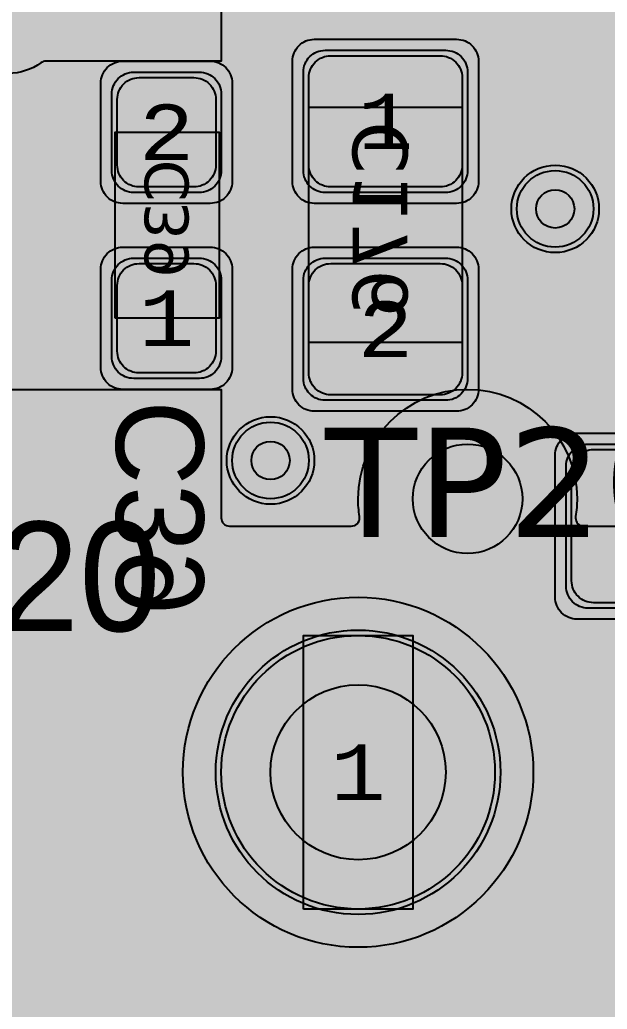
# Model space of a CAD drawing. Extents: x -28 to 199, y -61 to 255.
# Drawn here: x 52.91 to 58.27, y 197.58 to 206.63 of the extents above; entities that cross this region are included whole.
import ezdxf
from ezdxf.enums import TextEntityAlignment as Align

# ---------------------------------------------------------------- set-up
doc = ezdxf.new("R2010")
doc.units = 0
doc.header["$MEASUREMENT"] = 0
for name, color, linetype in [('ASSEMBLY_OUTLINES_BTM', 191, 'CONTINUOUS'), ('ASSEMBLY_OUTLINES_TOP', 102, 'CONTINUOUS'), ('ASSEMBLY_PART_NUMBERS_BTM', 191, 'CONTINUOUS'), ('ASSEMBLY_PART_NUMBERS_TOP', 102, 'CONTINUOUS'), ('ASSEMBLY_REF_DES_BTM', 191, 'CONTINUOUS'), ('ASSEMBLY_REF_DES_TOP', 102, 'CONTINUOUS'), ('DRILL_DRAWING', 21, 'CONTINUOUS'), ('GENERATED_SILKSCREEN_BTM', 255, 'CONTINUOUS'), ('GENERATED_SILKSCREEN_TOP', 140, 'CONTINUOUS'), ('MOUNTING_HOLES_LAYER_2', 42, 'CONTINUOUS'), ('MOUNTING_HOLES_LAYER_3', 42, 'CONTINUOUS'), ('MOUNTING_HOLES_LAYER_BOT21', 42, 'CONTINUOUS'), ('MOUNTING_HOLES_LAYER_TOP', 42, 'CONTINUOUS'), ('PART_HOLES_LAYER_2', 30, 'CONTINUOUS'), ('PART_HOLES_LAYER_3', 30, 'CONTINUOUS'), ('PART_HOLES_LAYER_BOTTOM', 30, 'CONTINUOUS'), ('PART_HOLES_LAYER_TOP', 30, 'CONTINUOUS'), ('PART_PADS_LAYER_2', 230, 'CONTINUOUS'), ('PART_PADS_LAYER_3', 81, 'CONTINUOUS'), ('PART_PADS_LAYER_BOTTOM', 10, 'CONTINUOUS'), ('PART_PADS_LAYER_TOP', 150, 'CONTINUOUS'), ('PART_PADS_SMD_BTM', 10, 'CONTINUOUS'), ('PIN_NUMBERS_BTM', 8, 'CONTINUOUS'), ('PIN_NUMBERS_TOP', 8, 'CONTINUOUS'), ('PLACEMENT_OUTLINES_BTM', 222, 'CONTINUOUS'), ('PLACEMENT_OUTLINES_TOP', 130, 'CONTINUOUS'), ('PLANE_DATA_LAYER_TOP', 150, 'CONTINUOUS'), ('PLANE_SHAPES_LAYER_2', 230, 'CONTINUOUS'), ('PLANE_SHAPES_LAYER_3', 81, 'CONTINUOUS'), ('PLANE_SHAPES_LAYER_TOP', 150, 'CONTINUOUS'), ('SILKSCREEN_OUTLINES_BTM', 211, 'CONTINUOUS'), ('SILKSCREEN_OUTLINES_TOP', 150, 'CONTINUOUS'), ('SILKSCREEN_REF_DES_BTM', 211, 'CONTINUOUS'), ('SILKSCREEN_REF_DES_TOP', 150, 'CONTINUOUS'), ('SOLDERMASK_PADS_BTM', 12, 'CONTINUOUS'), ('SOLDERMASK_PADS_TOP', 180, 'CONTINUOUS'), ('SOLDERPASTE_PADS_BTM', 12, 'CONTINUOUS'), ('TRACES_LAYER_3', 81, 'CONTINUOUS'), ('TRACES_LAYER_BOTTOM', 10, 'CONTINUOUS'), ('TRACES_LAYER_TOP', 150, 'CONTINUOUS'), ('VIA_HOLES_LAYER_2', 30, 'CONTINUOUS'), ('VIA_HOLES_LAYER_3', 30, 'CONTINUOUS'), ('VIA_HOLES_LAYER_BOTTOM', 30, 'CONTINUOUS'), ('VIA_HOLES_LAYER_TOP', 30, 'CONTINUOUS'), ('VIA_PADS_LAYER_2', 230, 'CONTINUOUS'), ('VIA_PADS_LAYER_3', 81, 'CONTINUOUS'), ('VIA_PADS_LAYER_BOTTOM', 10, 'CONTINUOUS'), ('VIA_PADS_LAYER_TOP', 150, 'CONTINUOUS')]:
    doc.layers.add(name, color=color, linetype=linetype)
doc.styles.add('COURIER_NEW', font='COUR.TTF')
doc.styles.add('VERDANA', font='verdana.TTF')
doc.styles.add('VERIBEST_GERBER_0', font='txt')

msp = doc.modelspace()

# ---------------------------------------------------------------- hatches: boundary and pattern name
at = {"layer": 'MOUNTING_HOLES_LAYER_2'}
h = msp.add_hatch(color=256, dxfattribs=at)
edge = h.paths.add_edge_path()
edge.add_arc((57, 202.25), 0.5, 0, 360)
at = {"layer": 'MOUNTING_HOLES_LAYER_3'}
h = msp.add_hatch(color=256, dxfattribs=at)
edge = h.paths.add_edge_path()
edge.add_arc((57, 202.25), 0.5, 0, 360)
at = {"layer": 'MOUNTING_HOLES_LAYER_BOT21'}
h = msp.add_hatch(color=256, dxfattribs=at)
edge = h.paths.add_edge_path()
edge.add_arc((57, 202.25), 0.5, 0, 360)
at = {"layer": 'MOUNTING_HOLES_LAYER_TOP'}
h = msp.add_hatch(color=256, dxfattribs=at)
edge = h.paths.add_edge_path()
edge.add_arc((57, 202.25), 0.5, 0, 360)
at = {"layer": 'PART_HOLES_LAYER_2'}
h = msp.add_hatch(color=256, dxfattribs=at)
edge = h.paths.add_edge_path()
edge.add_arc((56, 199.75), 0.8, 0, 360)
at = {"layer": 'PART_HOLES_LAYER_3'}
h = msp.add_hatch(color=256, dxfattribs=at)
edge = h.paths.add_edge_path()
edge.add_arc((56, 199.75), 0.8, 0, 360)
at = {"layer": 'PART_HOLES_LAYER_BOTTOM'}
h = msp.add_hatch(color=256, dxfattribs=at)
edge = h.paths.add_edge_path()
edge.add_arc((56, 199.75), 0.8, 0, 360)
at = {"layer": 'PART_HOLES_LAYER_TOP'}
h = msp.add_hatch(color=256, dxfattribs=at)
edge = h.paths.add_edge_path()
edge.add_arc((56, 199.75), 0.8, 0, 360)
at = {"layer": 'PLANE_DATA_LAYER_TOP'}
msp.add_hatch(color=256, dxfattribs=at).paths.add_polyline_path([(59.5, 208.6738, 0.414213562373095), (59.4238, 208.75), (54.8262, 208.75, 0.414213562373095), (54.75, 208.6738), (54.75, 206.250008, -0.414213562373095), (54.749992, 206.25), (53.148147, 206.25, 0.1594073222067743), (53.103112, 206.235268, -0.1594069065060631), (52.807608, 206.138601), (50.5762, 206.138601, 0.414213562373095), (50.5, 206.062401), (50.5, 205.55861, 0.1579723180388247), (50.514481, 205.51392, -0.1579736474302202), (50.6, 205.25), (50.6, 203.85, -0.1579736474302071), (50.514481, 203.58608, 0.1579723180389022), (50.5, 203.54139), (50.5, 203.3262, 0.414213562373095), (50.5762, 203.25), (54.749992, 203.25, -0.414213562373095), (54.75, 203.249992), (54.75, 202.0762, 0.414213562373095), (54.8262, 202), (55.937927, 202, 0.414213562373095), (56.014127, 202.0762), (56.014127, 202.076202, 0.0405672307519167), (56.013127, 202.088506, -0.0405733412202087), (56, 202.25, -0.9999999999999999), (58, 202.25, -0.0405733412202087), (57.986873, 202.088506, 0.0405672307519167), (57.985873, 202.076202), (57.985873, 202.0762, 0.414213562373095), (58.062073, 202), (59.4238, 202, 0.414213562373095), (59.5, 202.0762)], flags=0)
at = {"layer": 'PLANE_SHAPES_LAYER_2'}
h = msp.add_hatch(color=256, dxfattribs=at)
h.paths.add_polyline_path([(169.5, 129.25), (149.5, 129.25), (142.25, 122), (142.25, 90.5), (147.5, 90.5), (147.5, 80), (154, 80), (154, 69.25), (131.75, 69.25), (131.75, 73.25), (121.25, 73.25), (121.25, 81), (110.5, 81), (110.5, 125.75), (106.5, 125.75), (106.5, 128.75), (93.5, 128.75), (93.5, 120.25), (91.75, 120.25), (91.75, 121.5), (80, 121.5), (80, 118.25), (73.25, 118.25), (73.25, 124.5), (67.5, 124.5), (67.5, 128), (57.75, 128), (57.75, 120.25), (55.25, 120.25), (55.25, 121.5), (47.5, 121.5), (47.5, 119), (35, 119), (35, 134.75), (32.75, 134.75), (32.75, 159.75), (29.25, 159.75), (29.25, 175.25), (22.5, 175.25), (22.5, 195.25), (17.25, 195.25), (17.25, 198), (22.5, 198), (22.5, 216.5), (40.25, 216.5), (40.25, 235.5), (54.5, 235.5), (54.5, 254), (87.25, 254), (87.25, 236.25), (86.25, 236.25), (86.25, 228.75), (81, 228.75), (81, 218.75), (95.25, 218.75), (95.25, 194.5), (87, 194.5), (87, 172), (131.1, 172), (131.1, 208.75), (115.5, 208.75), (115.5, 213.75), (106.75, 213.75), (106.75, 218.75), (110.25, 222.25), (110.25, 226.25), (142.5, 226.25), (142.5, 221.5), (160.5, 221.5), (160.5, 240.75), (169.5, 240.75)])
h.paths.add_polyline_path([(35.5, 149.5), (41.75, 149.5), (41.75, 152), (39.25, 152), (39.25, 154), (37.75, 154), (37.75, 152), (35.5, 152)], flags=16)
h.paths.add_polyline_path([(37.5, 125.75), (37.5, 128.75), (42.75, 128.75), (42.75, 125.75)], flags=16)
h.paths.add_polyline_path([(52, 127.75), (52, 130.75), (54.25, 130.75), (54.25, 127.75)], flags=16)
h.paths.add_polyline_path([(50.75, 219.5), (50.75, 226.5), (71.75, 226.5), (71.75, 219.5)], flags=16)
h.paths.add_polyline_path([(66.5, 150.75), (66.5, 177.5), (72.25, 177.5), (72.25, 150.75)], flags=16)
h.paths.add_polyline_path([(47.25, 185.25), (73, 185.25), (73, 188.25), (70.25, 188.25), (70.25, 191), (47.25, 191)], flags=16)
h.paths.add_polyline_path([(84.5, 208), (84.5, 212.75), (85, 212.75), (85, 208)], flags=16)
h.paths.add_polyline_path([(61.5, 137.25), (87.75, 137.25), (87.75, 140.5), (84.75, 140.5), (84.75, 143), (61.5, 143)], flags=16)
h.paths.add_polyline_path([(88.75, 127), (88.75, 130), (91, 130), (91, 127)], flags=16)
h.paths.add_polyline_path([(85.5, 130.25), (85.5, 132.5), (91, 132.5), (91, 130.25)], flags=16)
h.paths.add_polyline_path([(108.75, 142.25), (135.75, 142.25), (135.75, 145.75), (132.25, 145.75), (132.25, 149), (108.75, 149)], flags=16)
h.paths.add_polyline_path([(114.25, 126.75), (140.75, 126.75), (140.75, 129.75), (137.25, 129.75), (137.25, 133), (114.25, 133)], flags=16)
h.paths.add_polyline_path([(155.25, 180.25), (166.25, 180.25), (166.25, 186.25), (152.25, 186.25), (152.25, 183), (155.25, 183)], flags=16)
at = {"layer": 'PLANE_SHAPES_LAYER_3'}
h = msp.add_hatch(color=256, dxfattribs=at)
h.paths.add_polyline_path([(169.5, 129.25), (149.5, 129.25), (142.25, 122), (142.25, 90.5), (147.5, 90.5), (147.5, 80), (154, 80), (154, 69.25), (131.75, 69.25), (131.75, 73.25), (121.25, 73.25), (121.25, 81), (110.5, 81), (110.5, 125.75), (106.5, 125.75), (106.5, 128.75), (93.5, 128.75), (93.5, 120.25), (91.75, 120.25), (91.75, 121.5), (80, 121.5), (80, 118.25), (73.25, 118.25), (73.25, 124.5), (67.5, 124.5), (67.5, 127.75), (58.25, 127.75), (58.25, 130.25), (88.75, 130.25), (88.75, 127), (91, 127), (91, 132.5), (55, 132.5), (55, 131.25), (52, 131.25), (52, 127.75), (55, 127.75), (55, 127.25), (57.75, 127.25), (57.75, 120.25), (55.25, 120.25), (55.25, 121.5), (47.5, 121.5), (47.5, 119), (35, 119), (35, 134.75), (32.75, 134.75), (32.75, 159.75), (29.25, 159.75), (29.25, 175.25), (22.5, 175.25), (22.5, 195.25), (17.25, 195.25), (17.25, 198), (22.5, 198), (22.5, 216.5), (40.25, 216.5), (40.25, 235.5), (54.5, 235.5), (54.5, 254), (87.25, 254), (87.25, 236.25), (86.25, 236.25), (86.25, 228.75), (81, 228.75), (81, 218.75), (95.25, 218.75), (95.25, 194.5), (87, 194.5), (87, 172), (131.1, 172), (131.1, 208.75), (115.5, 208.75), (115.5, 213.75), (106.75, 213.75), (106.75, 218.75), (110.25, 222.25), (110.25, 226.25), (142.5, 226.25), (142.5, 221.5), (160.5, 221.5), (160.5, 240.75), (169.5, 240.75)])
h.paths.add_polyline_path([(35.5, 149.5), (41.75, 149.5), (41.75, 152), (39.25, 152), (39.25, 154), (37.75, 154), (37.75, 152), (35.5, 152)], flags=16)
h.paths.add_polyline_path([(37.5, 125.75), (37.5, 128.75), (42.75, 128.75), (42.75, 125.75)], flags=16)
h.paths.add_polyline_path([(50.75, 219.5), (50.75, 226.5), (71.75, 226.5), (71.75, 219.5)], flags=16)
h.paths.add_polyline_path([(66.5, 150.75), (66.5, 177.5), (72.25, 177.5), (72.25, 150.75)], flags=16)
h.paths.add_polyline_path([(47.25, 185.25), (73, 185.25), (73, 188.25), (70.25, 188.25), (70.25, 191), (47.25, 191)], flags=16)
h.paths.add_polyline_path([(84.5, 208), (84.5, 212.75), (85, 212.75), (85, 208)], flags=16)
h.paths.add_polyline_path([(61.5, 137.25), (87.75, 137.25), (87.75, 140.5), (84.75, 140.5), (84.75, 143), (61.5, 143)], flags=16)
h.paths.add_polyline_path([(108.75, 142.25), (135.75, 142.25), (135.75, 145.75), (132.25, 145.75), (132.25, 149), (108.75, 149)], flags=16)
h.paths.add_polyline_path([(114.25, 126.75), (140.75, 126.75), (140.75, 129.75), (137.25, 129.75), (137.25, 133), (114.25, 133)], flags=16)
h.paths.add_polyline_path([(155.25, 180.25), (166.25, 180.25), (166.25, 186.25), (152.25, 186.25), (152.25, 183), (155.25, 183)], flags=16)
at = {"layer": 'VIA_HOLES_LAYER_2'}
h = msp.add_hatch(color=256, dxfattribs=at)
edge = h.paths.add_edge_path()
edge.add_arc((57.8, 204.9), 0.175, 0, 360)
h = msp.add_hatch(color=256, dxfattribs=at)
edge = h.paths.add_edge_path()
edge.add_arc((55.2, 202.6), 0.175, 0, 360)
at = {"layer": 'VIA_HOLES_LAYER_3'}
h = msp.add_hatch(color=256, dxfattribs=at)
edge = h.paths.add_edge_path()
edge.add_arc((57.8, 204.9), 0.175, 0, 360)
h = msp.add_hatch(color=256, dxfattribs=at)
edge = h.paths.add_edge_path()
edge.add_arc((55.2, 202.6), 0.175, 0, 360)
at = {"layer": 'VIA_HOLES_LAYER_BOTTOM'}
h = msp.add_hatch(color=256, dxfattribs=at)
edge = h.paths.add_edge_path()
edge.add_arc((57.8, 204.9), 0.175, 0, 360)
h = msp.add_hatch(color=256, dxfattribs=at)
edge = h.paths.add_edge_path()
edge.add_arc((55.2, 202.6), 0.175, 0, 360)
at = {"layer": 'VIA_HOLES_LAYER_TOP'}
h = msp.add_hatch(color=256, dxfattribs=at)
edge = h.paths.add_edge_path()
edge.add_arc((57.8, 204.9), 0.175, 0, 360)
h = msp.add_hatch(color=256, dxfattribs=at)
edge = h.paths.add_edge_path()
edge.add_arc((55.2, 202.6), 0.175, 0, 360)

# ---------------------------------------------------------------- linework, layer by layer
at = {"layer": 'ASSEMBLY_OUTLINES_BTM'}
for points in [[(55.55, 203.68), (55.55, 205.83), (56.95, 205.83), (56.95, 203.68)], [(53.78, 203.9), (53.78, 205.6), (54.73, 205.6), (54.73, 203.9)]]:
    msp.add_lwpolyline(points, close=True, dxfattribs=at)
at = {"layer": 'ASSEMBLY_OUTLINES_TOP'}
msp.add_lwpolyline([(55.5, 198.5), (55.5, 201), (56.5, 201), (56.5, 198.5)], close=True, dxfattribs=at)
msp.add_circle((56, 199.75), 1.6, dxfattribs=at)
at = {"layer": 'GENERATED_SILKSCREEN_BTM', "const_width": 0.15}
for points in [[(57.29, 206.6484), (57.3996, 206.514), (57.4036, 206.5116), (57.4068, 206.5108), (57.4092, 206.5092), (57.4124, 206.5084), (57.522, 206.5084), (57.5244, 206.5092), (57.53, 206.5108), (57.534, 206.5116), (57.5356, 206.514), (57.9684, 207.0468)], [(57.9476, 207.0724), (57.514, 206.5404), (57.4204, 206.5404), (57.3196, 206.6652), (57.3196, 206.9236)], [(58.054, 207.0468), (58.054, 206.5244), (58.0556, 206.5188), (58.0588, 206.514), (58.0644, 206.5116), (58.0708, 206.5108), (58.0764, 206.5116), (58.082, 206.514), (58.0852, 206.5188), (58.0868, 206.5244), (58.0868, 207.0636)], [(57.2868, 206.9284), (57.2868, 206.6588), (57.2876, 206.6556), (57.2876, 206.6548), (57.2884, 206.654), (57.2892, 206.6516), (57.29, 206.6484)], [(54.5836, 202.9), (54.474, 203.0344), (54.4716, 203.0384), (54.4684, 203.0392), (54.4652, 203.0408), (54.4612, 203.0416), (53.9124, 203.0416), (53.9084, 203.0408), (53.9052, 203.0392), (53.9036, 203.0376), (53.902, 203.0368), (53.8996, 203.0344), (53.79, 202.9), (53.7892, 202.8976), (53.7884, 202.8952), (53.7876, 202.8944), (53.7868, 202.8912), (53.7868, 202.6216), (53.7876, 202.6176), (53.7884, 202.616), (53.7892, 202.6136), (53.79, 202.6112), (53.8996, 202.476), (53.9036, 202.4728), (53.91, 202.4712), (53.914, 202.472), (53.9188, 202.4736), (53.922, 202.476), (53.9252, 202.48), (53.9276, 202.484), (53.9284, 202.488), (53.9284, 202.492), (53.926, 202.4952), (53.8196, 202.6272), (53.8196, 202.8856), (53.9204, 203.0088), (54.4532, 203.0088), (54.554, 202.8856), (54.554, 202.6272), (54.4476, 202.4952), (54.446, 202.492), (54.4452, 202.488), (54.446, 202.484), (54.4484, 202.48), (54.4516, 202.476), (54.4556, 202.4736), (54.4596, 202.472), (54.4652, 202.4712), (54.47, 202.4728), (54.474, 202.476), (54.5836, 202.6112), (54.5852, 202.6144), (54.586, 202.6152), (54.586, 202.6176), (54.5868, 202.6184), (54.5868, 202.6192), (54.5868, 202.6216), (54.5868, 202.8912), (54.586, 202.8944), (54.5852, 202.8976), (54.5836, 202.9)], [(54.5836, 202.1456), (54.474, 202.2808), (54.47, 202.2848), (54.4676, 202.2856), (54.4652, 202.2856), (54.4596, 202.2848), (54.454, 202.2816), (54.45, 202.2776), (54.4468, 202.2728), (54.446, 202.2672), (54.4476, 202.2616), (54.554, 202.1312), (54.554, 201.8728), (54.4532, 201.748), (54.3044, 201.748), (54.2028, 201.8712), (54.2028, 202.004), (54.2012, 202.0104), (54.198, 202.0144), (54.1924, 202.0168), (54.1868, 202.0176), (54.1812, 202.0168), (54.1756, 202.0144), (54.1724, 202.0104), (54.1708, 202.004), (54.1708, 201.8712), (54.0692, 201.748), (53.9204, 201.748), (53.8196, 201.8728), (53.8196, 202.1312), (53.926, 202.2616), (53.9276, 202.2672), (53.9268, 202.2728), (53.9244, 202.2776), (53.9196, 202.2816), (53.9148, 202.2848), (53.9092, 202.2856), (53.906, 202.2856), (53.9036, 202.2848), (53.8996, 202.2808), (53.79, 202.1456), (53.7892, 202.1432), (53.7884, 202.1408), (53.7876, 202.14), (53.7868, 202.1368), (53.7868, 201.8672), (53.7876, 201.8632), (53.7884, 201.8616), (53.7892, 201.8592), (53.79, 201.8568), (53.8996, 201.7216), (53.9036, 201.7192), (53.9068, 201.7184), (53.9092, 201.7168), (53.9124, 201.716), (54.0772, 201.716), (54.0796, 201.7168), (54.0852, 201.7184), (54.0892, 201.7192), (54.0908, 201.7216), (54.1868, 201.8392), (54.2828, 201.7216), (54.2844, 201.7208), (54.286, 201.7192), (54.2868, 201.7184), (54.2884, 201.7184), (54.294, 201.7168), (54.2964, 201.716), (54.4612, 201.716), (54.4652, 201.7168), (54.4684, 201.7184), (54.4716, 201.7192), (54.474, 201.7216), (54.5836, 201.8568), (54.5852, 201.86), (54.586, 201.8608), (54.586, 201.8632), (54.5868, 201.864), (54.5868, 201.8648), (54.5868, 201.8672), (54.5868, 202.1368), (54.586, 202.14), (54.5852, 202.1432), (54.5836, 202.1456)], [(54.5836, 201.3896), (54.474, 201.524), (54.47, 201.528), (54.4652, 201.5288), (54.4596, 201.528), (54.454, 201.5248), (54.45, 201.5216), (54.4468, 201.516), (54.446, 201.5112), (54.4476, 201.5056), (54.554, 201.3752), (54.554, 201.1168), (54.4532, 200.992), (54.166, 200.992), (54.254, 201.1008), (54.2556, 201.104), (54.2564, 201.1048), (54.2572, 201.1072), (54.2572, 201.1104), (54.2572, 201.38), (54.2572, 201.3832), (54.2556, 201.388), (54.254, 201.3896), (54.1452, 201.524), (54.1444, 201.5256), (54.1428, 201.5272), (54.1404, 201.5288), (54.1348, 201.5304), (54.1316, 201.5312), (53.9124, 201.5312), (53.9084, 201.5304), (53.9052, 201.5288), (53.9028, 201.5272), (53.902, 201.5256), (53.8996, 201.524), (53.79, 201.3896), (53.7892, 201.3864), (53.7884, 201.384), (53.7876, 201.3832), (53.7868, 201.38), (53.7868, 201.1104), (53.7876, 201.1072), (53.7876, 201.1064), (53.7884, 201.1056), (53.7892, 201.1032), (53.79, 201.1), (53.8996, 200.9656), (53.9036, 200.9632), (53.9068, 200.9624), (53.9092, 200.9608), (53.9124, 200.96), (54.4612, 200.96), (54.4636, 200.9608), (54.4692, 200.9624), (54.4708, 200.9632), (54.474, 200.9656), (54.5836, 201.1), (54.5852, 201.104), (54.586, 201.1048), (54.586, 201.1064), (54.5868, 201.108), (54.5868, 201.1088), (54.5868, 201.1104), (54.5868, 201.38), (54.586, 201.3832), (54.5852, 201.3864), (54.5836, 201.3896)], [(53.9204, 201.4984), (54.1236, 201.4984), (54.2252, 201.3752), (54.2252, 201.1168), (54.1236, 200.992), (53.9204, 200.992), (53.8196, 201.1168), (53.8196, 201.3752), (53.9204, 201.4984)]]:
    msp.add_lwpolyline(points, dxfattribs=at)
for points in [[(53.780005, 204.466164, 1.1642e-05), (53.779995, 204.466156), (53.779995, 205.033844, 1.1642e-05), (53.780005, 205.033836), (53.780005, 204.466164)], [(54.730005, 204.457902, 1.22306e-05), (54.729995, 204.457911), (54.729995, 205.042089, 1.22306e-05), (54.730005, 205.042098), (54.730005, 204.457902)], [(55.550005, 204.480492, 1.10969e-05), (55.549995, 204.480485), (55.549995, 205.019515, 1.10969e-05), (55.550005, 205.019508), (55.550005, 204.480492)], [(56.950005, 204.480485, 1.10969e-05), (56.949995, 204.480492), (56.949995, 205.019508, 1.10969e-05), (56.950005, 205.019515), (56.950005, 204.480485)]]:
    msp.add_lwpolyline(points, format="xyb", dxfattribs=at)
at = {"layer": 'GENERATED_SILKSCREEN_TOP', "const_width": 0.15}
for points in [[(53.564, 202.019), (53.732, 201.882), (53.735, 201.877), (53.736, 201.873), (53.738, 201.87), (53.739, 201.866), (53.739, 201.729), (53.738, 201.725), (53.736, 201.719), (53.735, 201.714), (53.732, 201.712), (53.066, 201.171), (53.066, 201.064), (53.719, 201.064), (53.726, 201.062), (53.732, 201.058), (53.735, 201.051), (53.736, 201.043), (53.735, 201.036), (53.732, 201.029), (53.726, 201.025), (53.719, 201.023), (53.045, 201.023), (53.037, 201.025), (53.032, 201.03), (53.027, 201.035), (53.025, 201.043), (53.025, 201.18), (53.026, 201.183), (53.028, 201.19), (53.03, 201.193), (53.032, 201.195), (53.034, 201.197), (53.699, 201.739), (53.699, 201.856), (53.543, 201.982), (53.22, 201.982), (53.057, 201.849), (53.05, 201.847), (53.043, 201.848), (53.037, 201.851), (53.033, 201.857), (53.029, 201.863), (53.028, 201.87), (53.028, 201.874), (53.029, 201.877), (53.034, 201.882), (53.202, 202.019), (53.206, 202.02), (53.209, 202.021), (53.21, 202.022), (53.214, 202.023), (53.551, 202.023), (53.555, 202.022), (53.556, 202.022), (53.557, 202.021), (53.56, 202.02), (53.564, 202.019)], [(53.979, 201.882), (54.147, 202.019), (54.151, 202.02), (54.154, 202.021), (54.155, 202.022), (54.159, 202.023), (54.496, 202.023), (54.5, 202.022), (54.501, 202.022), (54.502, 202.021), (54.505, 202.02), (54.509, 202.019), (54.677, 201.882), (54.68, 201.877), (54.681, 201.873), (54.683, 201.87), (54.684, 201.866), (54.684, 201.18), (54.683, 201.177), (54.681, 201.17), (54.68, 201.168), (54.677, 201.164), (54.509, 201.027), (54.505, 201.026), (54.503, 201.025), (54.501, 201.024), (54.499, 201.023), (54.496, 201.023), (54.159, 201.023), (54.155, 201.024), (54.151, 201.025), (54.147, 201.027), (53.979, 201.164), (53.977, 201.166), (53.975, 201.167), (53.973, 201.17), (53.971, 201.177), (53.97, 201.18), (53.97, 201.866), (53.971, 201.87), (53.973, 201.873), (53.975, 201.877), (53.979, 201.882)], [(54.011, 201.856), (54.011, 201.19), (54.07, 201.14), (54.554, 201.929), (54.488, 201.982), (54.165, 201.982), (54.011, 201.856)], [(54.102, 201.114), (54.165, 201.064), (54.488, 201.064), (54.644, 201.19), (54.644, 201.856), (54.585, 201.903), (54.102, 201.114)]]:
    msp.add_lwpolyline(points, dxfattribs=at)
msp.add_lwpolyline([(54.4, 199.75, -1), (57.6, 199.75, -1)], format="xyb", close=True, dxfattribs=at)
at = {"layer": 'MOUNTING_HOLES_LAYER_2'}
msp.add_circle((57, 202.25), 0.5, dxfattribs=at)
at = {"layer": 'MOUNTING_HOLES_LAYER_3'}
msp.add_circle((57, 202.25), 0.5, dxfattribs=at)
at = {"layer": 'MOUNTING_HOLES_LAYER_BOT21'}
msp.add_circle((57, 202.25), 0.5, dxfattribs=at)
at = {"layer": 'MOUNTING_HOLES_LAYER_TOP'}
msp.add_circle((57, 202.25), 0.5, dxfattribs=at)
at = {"layer": 'PART_HOLES_LAYER_2'}
msp.add_circle((56, 199.75), 0.8, dxfattribs=at)
at = {"layer": 'PART_HOLES_LAYER_3'}
msp.add_circle((56, 199.75), 0.8, dxfattribs=at)
at = {"layer": 'PART_HOLES_LAYER_BOTTOM'}
msp.add_circle((56, 199.75), 0.8, dxfattribs=at)
at = {"layer": 'PART_HOLES_LAYER_TOP'}
msp.add_circle((56, 199.75), 0.8, dxfattribs=at)
at = {"layer": 'PART_PADS_LAYER_2'}
msp.add_circle((56, 199.75), 1.25, dxfattribs=at)
at = {"layer": 'PART_PADS_LAYER_3'}
msp.add_circle((56, 199.75), 1.25, dxfattribs=at)
at = {"layer": 'PART_PADS_LAYER_BOTTOM'}
msp.add_circle((56, 199.75), 1.25, dxfattribs=at)
at = {"layer": 'PART_PADS_LAYER_TOP'}
msp.add_circle((56, 199.75), 1.25, dxfattribs=at)
at = {"layer": 'PART_PADS_SMD_BTM'}
for points in [[(57, 205.25, -0.4142135624), (56.8, 205.05), (55.7, 205.05, -0.4142135624), (55.5, 205.25), (55.5, 206.15, -0.4142135624), (55.7, 206.35), (56.8, 206.35, -0.4142135624), (57, 206.15)], [(53.95, 205.05, -0.4142135624), (53.75, 205.25), (53.75, 205.95, -0.4142135624), (53.95, 206.15), (54.55, 206.15, -0.4142135624), (54.75, 205.95), (54.75, 205.25, -0.4142135624), (54.55, 205.05)], [(53.95, 203.35, -0.4142135624), (53.75, 203.55), (53.75, 204.25, -0.4142135624), (53.95, 204.45), (54.55, 204.45, -0.4142135624), (54.75, 204.25), (54.75, 203.55, -0.4142135624), (54.55, 203.35)], [(57, 203.35, -0.4142135624), (56.8, 203.15), (55.7, 203.15, -0.4142135624), (55.5, 203.35), (55.5, 204.25, -0.4142135624), (55.7, 204.45), (56.8, 204.45, -0.4142135624), (57, 204.25)], [(59, 202.75, -0.4142135624), (59.2, 202.55), (59.2, 201.45, -0.4142135624), (59, 201.25), (58.1, 201.25, -0.4142135624), (57.9, 201.45), (57.9, 202.55, -0.4142135624), (58.1, 202.75)]]:
    msp.add_lwpolyline(points, format="xyb", close=True, dxfattribs=at)
at = {"layer": 'PLACEMENT_OUTLINES_BTM'}
for points in [[(55.55, 203.68), (55.55, 205.83), (56.95, 205.83), (56.95, 203.68)], [(53.78, 203.9), (53.78, 205.6), (54.73, 205.6), (54.73, 203.9)]]:
    msp.add_lwpolyline(points, close=True, dxfattribs=at)
at = {"layer": 'PLACEMENT_OUTLINES_TOP'}
msp.add_circle((56, 199.75), 1.6, dxfattribs=at)
at = {"layer": 'PLANE_DATA_LAYER_TOP'}
for points in [[(50.5762, 203.25), (54.749992, 203.25, -0.4142135624), (54.75, 203.249992), (54.75, 202.0762, 0.4142135624), (54.8262, 202), (55.937927, 202, 0.4142135624), (56.014127, 202.0762), (56.014127, 202.076202, 0.0405672308), (56.013127, 202.088506, -0.0405733412), (56, 202.25, -1), (58, 202.25, -0.0405733412), (57.986873, 202.088506, 0.0405672308), (57.985873, 202.076202), (57.985873, 202.0762, 0.4142135624), (58.062073, 202), (59.4238, 202, 0.4142135624), (59.5, 202.0762), (59.5, 208.6738, 0.4142135624)], [(54.75, 208.6738), (54.75, 206.250008, -0.4142135624), (54.749992, 206.25), (53.148147, 206.25, 0.1594073222), (53.103112, 206.235268, -0.1594069065), (52.807608, 206.138601)]]:
    msp.add_lwpolyline(points, format="xyb", dxfattribs=at)
at = {"layer": 'PLANE_SHAPES_LAYER_TOP'}
for points in [[(54.75, 202), (59.5, 202), (54.75, 208.75), (59.5, 208.75)], [(50.5, 203.25), (54.75, 203.25), (50.5, 206.25), (54.75, 206.25)]]:
    msp.add_solid(points, dxfattribs=at)
at = {"layer": 'SILKSCREEN_OUTLINES_BTM'}
for points in [[(55.55, 203.68), (55.55, 205.83), (56.95, 205.83), (56.95, 203.68)], [(53.78, 203.9), (53.78, 205.6), (54.73, 205.6), (54.73, 203.9)]]:
    msp.add_lwpolyline(points, close=True, dxfattribs=at)
at = {"layer": 'SILKSCREEN_OUTLINES_TOP'}
msp.add_circle((56, 199.75), 1.6, dxfattribs=at)
at = {"layer": 'SOLDERMASK_PADS_BTM'}
for points in [[(57.1, 205.15, -0.4142135624), (56.9, 204.95), (55.6, 204.95, -0.4142135624), (55.4, 205.15), (55.4, 206.25, -0.4142135624), (55.6, 206.45), (56.9, 206.45, -0.4142135624), (57.1, 206.25)], [(53.85, 204.95, -0.4142135624), (53.65, 205.15), (53.65, 206.05, -0.4142135624), (53.85, 206.25), (54.65, 206.25, -0.4142135624), (54.85, 206.05), (54.85, 205.15, -0.4142135624), (54.65, 204.95)], [(53.85, 203.25, -0.4142135624), (53.65, 203.45), (53.65, 204.35, -0.4142135624), (53.85, 204.55), (54.65, 204.55, -0.4142135624), (54.85, 204.35), (54.85, 203.45, -0.4142135624), (54.65, 203.25)], [(57.1, 203.25, -0.4142135624), (56.9, 203.05), (55.6, 203.05, -0.4142135624), (55.4, 203.25), (55.4, 204.35, -0.4142135624), (55.6, 204.55), (56.9, 204.55, -0.4142135624), (57.1, 204.35)], [(59.1, 202.85, -0.4142135624), (59.3, 202.65), (59.3, 201.35, -0.4142135624), (59.1, 201.15), (58, 201.15, -0.4142135624), (57.8, 201.35), (57.8, 202.65, -0.4142135624), (58, 202.85)]]:
    msp.add_lwpolyline(points, format="xyb", close=True, dxfattribs=at)
msp.add_circle((56, 199.75), 1.3, dxfattribs=at)
at = {"layer": 'SOLDERMASK_PADS_TOP'}
msp.add_circle((56, 199.75), 1.3, dxfattribs=at)
at = {"layer": 'SOLDERPASTE_PADS_BTM'}
for points in [[(56.95, 205.3, -0.4142135624), (56.75, 205.1), (55.75, 205.1, -0.4142135624), (55.55, 205.3), (55.55, 206.1, -0.4142135624), (55.75, 206.3), (56.75, 206.3, -0.4142135624), (56.95, 206.1)], [(54, 205.1, -0.4142135624), (53.8, 205.3), (53.8, 205.9, -0.4142135624), (54, 206.1), (54.5, 206.1, -0.4142135624), (54.7, 205.9), (54.7, 205.3, -0.4142135624), (54.5, 205.1)], [(54, 203.4, -0.4142135624), (53.8, 203.6), (53.8, 204.2, -0.4142135624), (54, 204.4), (54.5, 204.4, -0.4142135624), (54.7, 204.2), (54.7, 203.6, -0.4142135624), (54.5, 203.4)], [(56.95, 203.4, -0.4142135624), (56.75, 203.2), (55.75, 203.2, -0.4142135624), (55.55, 203.4), (55.55, 204.2, -0.4142135624), (55.75, 204.4), (56.75, 204.4, -0.4142135624), (56.95, 204.2)], [(58.95, 202.7, -0.4142135624), (59.15, 202.5), (59.15, 201.5, -0.4142135624), (58.95, 201.3), (58.15, 201.3, -0.4142135624), (57.95, 201.5), (57.95, 202.5, -0.4142135624), (58.15, 202.7)]]:
    msp.add_lwpolyline(points, format="xyb", close=True, dxfattribs=at)
at = {"layer": 'TRACES_LAYER_3', "const_width": 0.5}
msp.add_lwpolyline([(67.3, 194.9), (67.3, 196.656164), (66.214744, 197.74142), (44.74142, 197.74142), (43.3, 196.3)], dxfattribs=at)
at = {"layer": 'TRACES_LAYER_BOTTOM'}
for points, const_width in [([(58.9, 205.95), (57.527, 205.95), (57.277, 205.7), (56.25, 205.7)], 0.35), ([(54.25, 205.6), (55.123, 205.6), (55.223, 205.7), (56.25, 205.7)], 0.35), ([(58.9, 205), (57.9, 205), (57.8, 204.9)], 0.35), ([(55.2, 202.85), (55.2, 202.9), (54.25, 203.85)], 0.35), ([(54.25, 203.85), (54.25, 203.9)], 0.254), ([(56.25, 203.8), (56.15, 203.8), (55.2, 202.85)], 0.35), ([(55.2, 202.85), (55.2, 202.6)], 0.35), ([(58.55, 202), (57.662709, 201.112709), (57.362709, 201.112709), (56, 199.75)], 0.35), ([(50.75, 200.55), (53.673, 200.55), (54.473, 199.75), (56, 199.75)], 0.75)]:
    msp.add_lwpolyline(points, dxfattribs=dict(at, const_width=const_width))
at = {"layer": 'TRACES_LAYER_TOP'}
for points, const_width in [([(23.217754, 174.6807), (18.926177, 178.972277), (18.926177, 192.83536), (23.70649, 197.615673), (38.904775, 197.615673), (40.314528, 199.025426), (40.314528, 205.530451), (41.422678, 206.638601), (52.807608, 206.638601), (54.050159, 207.881152), (54.050159, 212.599841), (53.75, 212.9), (53.75, 214.1)], 0.5), ([(51, 196.6), (51.637291, 197.237291), (51.637291, 197.287291), (52.03219, 197.68219), (56.30057, 197.68219), (62.46838, 203.85), (63.5, 203.85)], 0.5), ([(56, 199.75), (51.427, 199.75), (50.627, 198.95), (48.75, 198.95)], 0.75)]:
    msp.add_lwpolyline(points, dxfattribs=dict(at, const_width=const_width))
at = {"layer": 'VIA_HOLES_LAYER_2'}
for centre in [(57.8, 204.9), (55.2, 202.6)]:
    msp.add_circle(centre, 0.175, dxfattribs=at)
at = {"layer": 'VIA_HOLES_LAYER_3'}
for centre in [(57.8, 204.9), (55.2, 202.6)]:
    msp.add_circle(centre, 0.175, dxfattribs=at)
at = {"layer": 'VIA_HOLES_LAYER_BOTTOM'}
for centre in [(57.8, 204.9), (55.2, 202.6)]:
    msp.add_circle(centre, 0.175, dxfattribs=at)
at = {"layer": 'VIA_HOLES_LAYER_TOP'}
for centre in [(57.8, 204.9), (55.2, 202.6)]:
    msp.add_circle(centre, 0.175, dxfattribs=at)
at = {"layer": 'VIA_PADS_LAYER_2'}
for centre in [(57.8, 204.9), (55.2, 202.6)]:
    msp.add_circle(centre, 0.4, dxfattribs=at)
at = {"layer": 'VIA_PADS_LAYER_3'}
for centre in [(57.8, 204.9), (55.2, 202.6)]:
    msp.add_circle(centre, 0.4, dxfattribs=at)
at = {"layer": 'VIA_PADS_LAYER_BOTTOM'}
for centre in [(57.8, 204.9), (55.2, 202.6)]:
    msp.add_circle(centre, 0.35, dxfattribs=at)
at = {"layer": 'VIA_PADS_LAYER_TOP'}
for centre in [(57.8, 204.9), (55.2, 202.6)]:
    msp.add_circle(centre, 0.35, dxfattribs=at)

# ---------------------------------------------------------------- texts
at = {"layer": 'ASSEMBLY_PART_NUMBERS_BTM', "style": 'VERIBEST_GERBER_0', "text_generation_flag": 2}
for s, p in [('MCR25JZHJ000', (52.54, 215.75)), ('LM2776DBVR', (57.71, 205)), ('CL10B104KB8SFNC', (51.71, 204.75)), ('PTVS3V3P1UP,115', (53.29, 202.75))]:
    msp.add_text(s, height=2.032, rotation=90, dxfattribs=at).set_placement(p, align=Align.TOP_LEFT)
for s, p in [('ERJ-3EKF4701V', (60.25, 205.21)), ('CL21B106KOQNNNE', (59.5, 204.54))]:
    msp.add_text(s, height=2.032, dxfattribs=at).set_placement(p, align=Align.TOP_LEFT)
at = {"layer": 'ASSEMBLY_PART_NUMBERS_TOP', "style": 'VERIBEST_GERBER_0'}
for s, p in [('5010', (50.25, 208.21)), ('5010', (57, 208.21)), ('PTVS16VP1UP,115', (30.5, 198.71))]:
    msp.add_text(s, height=2.032, dxfattribs=at).set_placement(p, align=Align.TOP_LEFT)
at = {"layer": 'ASSEMBLY_REF_DES_BTM', "style": 'VERDANA', "text_generation_flag": 2}
for s, height, p in [('C176', 0.5, (55.95, 205.7)), ('C39', 0.4, (54.05, 205.35))]:
    msp.add_text(s, height=height, rotation=90, dxfattribs=at).set_placement(p, align=Align.TOP_LEFT)
at = {"layer": 'ASSEMBLY_REF_DES_TOP', "style": 'VERDANA'}
msp.add_text('TP20', height=1, dxfattribs=at).set_placement((55.7, 202.9), align=Align.TOP_LEFT)
at = {"layer": 'DRILL_DRAWING', "style": 'VERIBEST_GERBER_0'}
for s, p in [('A', (52.4, 205.4)), ('A', (57.8, 204.9)), ('A', (55.2, 202.6)), ('T', (57, 202.25)), ('K', (56, 199.75))]:
    msp.add_text(s, height=2, dxfattribs=at).set_placement(p, align=Align.MIDDLE_CENTER)
at = {"layer": 'PIN_NUMBERS_BTM', "style": 'COURIER_NEW'}
for s, p in [('1', (56.25, 205.7)), ('2', (54.25, 205.6)), ('1', (54.25, 203.9)), ('2', (56.25, 203.8)), ('1', (56, 199.75))]:
    msp.add_text(s, height=0.508, dxfattribs=at).set_placement(p, align=Align.MIDDLE_CENTER)
at = {"layer": 'PIN_NUMBERS_TOP', "style": 'COURIER_NEW'}
for s, p in [('1', (56.25, 205.7)), ('2', (54.25, 205.6)), ('1', (54.25, 203.9)), ('2', (56.25, 203.8)), ('1', (56, 199.75))]:
    msp.add_text(s, height=0.508, dxfattribs=at).set_placement(p, align=Align.MIDDLE_CENTER)
at = {"layer": 'SILKSCREEN_REF_DES_BTM', "style": 'VERIBEST_GERBER_0', "text_generation_flag": 2}
msp.add_text('C39', height=0.8, rotation=90, dxfattribs=at).set_placement((53.79, 203.15), align=Align.TOP_LEFT)
at = {"layer": 'SILKSCREEN_REF_DES_TOP', "style": 'VERIBEST_GERBER_0'}
msp.add_text('TP20', height=1, dxfattribs=at).set_placement((51, 202.04), align=Align.TOP_LEFT)

doc.saveas('drawing.dxf')
